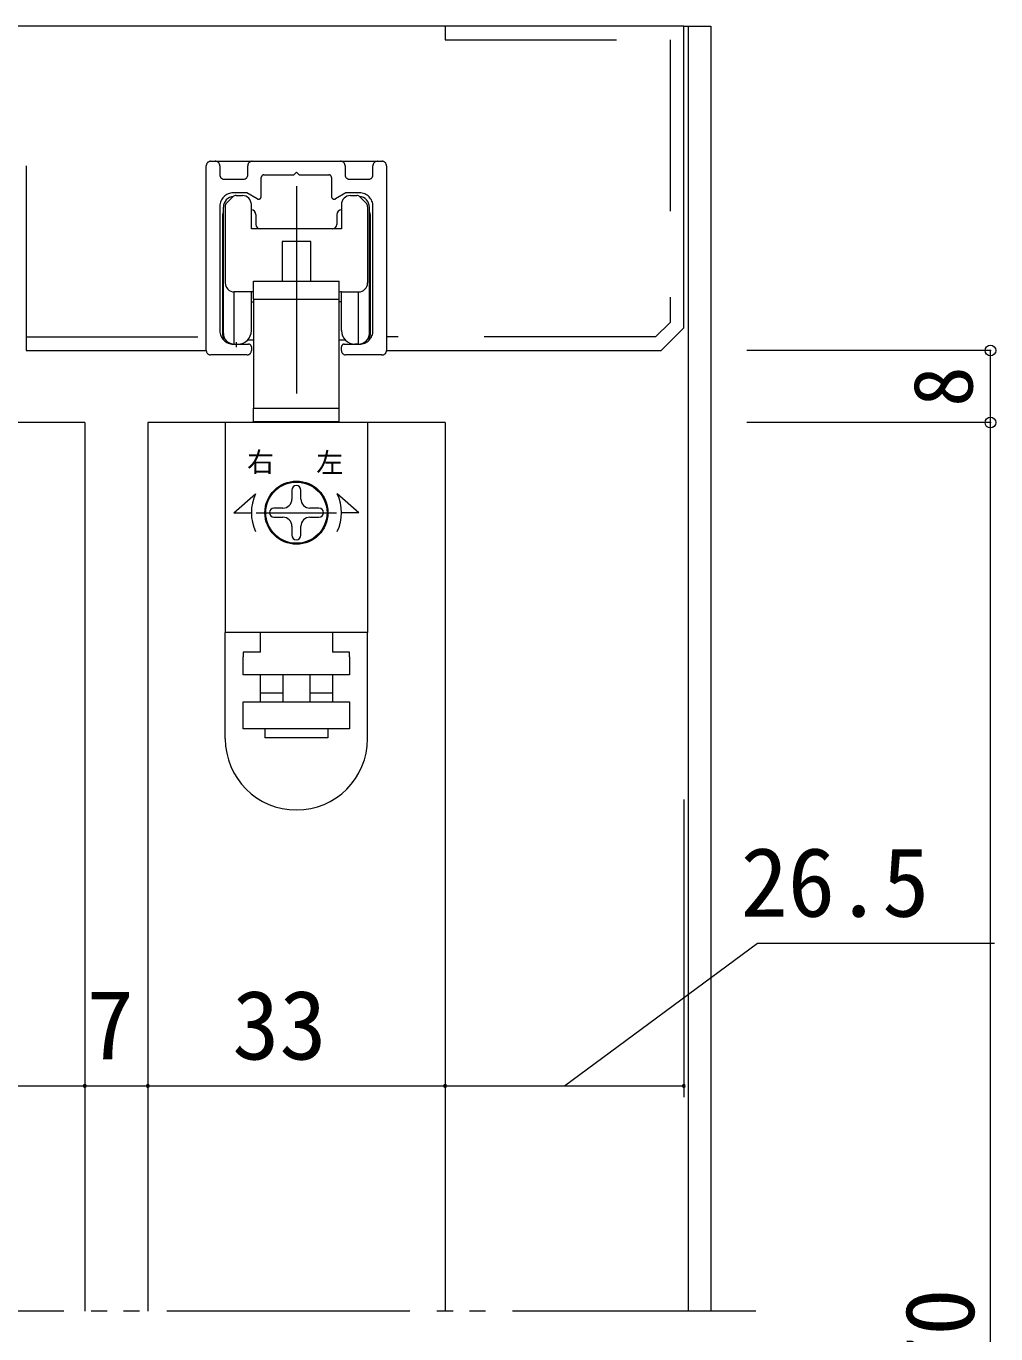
# Model space of a CAD drawing. Units: millimetres on the paper, enlarged 10 times, with parts at other scales. Extents: x -2000 to 2000, y -1385 to 1385.
# Drawn here: x -766.6 to -407.8, y 588.8 to 1072.6 of the extents above; entities that cross this region are included whole.
import ezdxf
from ezdxf.enums import TextEntityAlignment as Align

# ---------------------------------------------------------------- set-up
doc = ezdxf.new("R2010")
doc.units = ezdxf.units.MM
doc.header["$LTSCALE"] = 10
doc.header["$PDMODE"] = 32
doc.header["$PDSIZE"] = 4
for name, pattern in [('DOUBLE_CHAIN2', [12.8, 9, -1, 0.6, -0.6, 0.6, -1]), ('USER2', [9.525, 6.35, -3.175]), ('USER3', [31.75, 15.875, -3.175, 3.175, -3.175, 3.175, -3.175]), ('USER4', [50.8, 31.75, -6.35, 6.35, -6.35])]:
    doc.linetypes.add(name, pattern=pattern)
doc.layers.add('2-0_18', color=7, linetype='Continuous', lineweight=18)
doc.layers.add('3-0', color=7, linetype='Continuous', lineweight=20)
doc.styles.add('ＭＳ ゴシック', font='')
doc.styles.get('ＭＳ ゴシック').set_extended_font_data('MS Gothic')

msp = doc.modelspace()

# ---------------------------------------------------------------- linework, layer by layer
at = {"layer": '2-0_18', "lineweight": 20}
for p, q in [((-523.27, 1072.6), (-513.27, 1072.6)), ((-521.6, 1072.6), (-521.6, 597.12)), ((-513.27, 1072.6), (-513.27, 597.12)), ((-766.6, 1020.94), (-766.6, 952.6)), ((-699.93, 952.6), (-699.93, 1020.94)), ((-698.27, 1022.6), (-636.6, 1022.6)), ((-633.27, 1020.94), (-633.27, 952.6)), ((-690.09, 1009.45), (-692.45, 1007.09)), ((-688.91, 1009.94), (-686.6, 1009.94)), ((-683.27, 997.6), (-683.27, 1006.6)), ((-649.93, 1006.6), (-649.93, 997.6)), ((-646.6, 1009.94), (-644.29, 1009.94)), ((-643.11, 1009.45), (-640.76, 1007.09)), ((-693.93, 1002.93), (-693.93, 958.27)), ((-692.93, 1005.91), (-692.93, 977.6)), ((-681.6, 1002.93), (-681.6, 999.27)), ((-651.6, 1002.94), (-651.6, 999.27)), ((-640.27, 1005.91), (-640.27, 977.6)), ((-639.27, 1002.94), (-639.27, 958.27)), ((-649.93, 997.6), (-683.27, 997.6)), ((-671.93, 992.94), (-671.93, 978.28)), ((-661.27, 992.94), (-671.93, 992.94)), ((-661.27, 978.28), (-661.27, 992.94)), ((-650.74, 971.6), (-650.74, 978.28)), ((-683.27, 974.27), (-689.6, 974.27)), ((-649.93, 974.27), (-643.6, 974.27)), ((-682.46, 971.6), (-650.74, 971.6)), ((-682.46, 971.6), (-682.46, 931.27)), ((-650.74, 931.27), (-650.74, 971.6)), ((-531.6, 952.6), (-523.27, 960.94)), ((-684.54, 956.6), (-682.46, 956.6)), ((-650.74, 956.6), (-648.66, 956.6)), ((-766.6, 952.6), (-699.93, 952.6)), ((-633.27, 952.6), (-531.6, 952.6)), ((-650.74, 926.27), (-650.74, 931.27)), ((-744.93, 925.94), (-854.93, 925.94)), ((-744.93, 925.94), (-744.93, 597.12)), ((-721.6, 925.94), (-721.6, 597.12)), ((-611.6, 925.94), (-721.6, 925.94)), ((-682.46, 926.27), (-650.74, 926.27)), ((-679.91, 926.27), (-679.91, 925.94)), ((-653.24, 925.94), (-653.24, 926.27)), ((-611.6, 925.94), (-611.6, 727.43)), ((-611.6, 925.94), (-611.6, 597.12)), ((-692.93, 808.94), (-692.93, 848.27)), ((-640.27, 808.94), (-640.27, 848.27))]:
    msp.add_line(p, q, dxfattribs=at)
at = {"layer": '2-0_18', "color": 6, "linetype": 'USER3'}
for p, q in [((-698.27, 1022.6), (-696.6, 1022.6)), ((-694.93, 1020.94), (-694.93, 1017.6)), ((-684.6, 1017.6), (-684.6, 1020.94)), ((-648.6, 1020.94), (-648.6, 1017.6)), ((-638.27, 1017.6), (-638.27, 1020.94)), ((-636.6, 1022.6), (-634.93, 1022.6)), ((-679.6, 1009.59), (-679.6, 1016.6)), ((-653.6, 1016.6), (-653.6, 1009.59)), ((-693.27, 1015.94), (-686.27, 1015.94)), ((-646.93, 1015.94), (-639.93, 1015.94)), ((-694.93, 1005.94), (-694.93, 959.94)), ((-638.27, 959.94), (-638.27, 1005.94)), ((-689.93, 954.94), (-684.27, 954.94)), ((-683.27, 953.94), (-683.27, 952.6)), ((-649.93, 952.6), (-649.93, 953.94)), ((-648.93, 954.94), (-643.27, 954.94)), ((-684.93, 950.94), (-698.27, 950.94)), ((-634.93, 950.94), (-648.27, 950.94))]:
    msp.add_line(p, q, dxfattribs=at)
at = {"layer": '2-0_18', "color": 3, "linetype": 'USER4'}
msp.add_line((-666.6, 1013.34), (-666.6, 936.67), dxfattribs=at)
at = {"layer": '2-0_18'}
for p, q in [((-693.6, 958.94), (-693.6, 1005.6)), ((-639.6, 958.94), (-639.6, 1005.6)), ((-689.62, 954.94), (-689.6, 974.27)), ((-683.27, 959.94), (-683.27, 974.27)), ((-649.93, 959.94), (-649.93, 974.27)), ((-643.59, 954.94), (-643.6, 974.27)), ((-683.27, 970.6), (-682.46, 970.6)), ((-649.93, 970.6), (-650.74, 970.6)), ((-689.6, 954.94), (-688.27, 954.94)), ((-643.6, 954.94), (-644.93, 954.94)), ((-692.93, 925.94), (-692.93, 848.27)), ((-640.27, 925.94), (-692.93, 925.94)), ((-640.27, 925.94), (-640.27, 848.27)), ((-668.27, 900.94), (-668.27, 897.6)), ((-664.93, 897.6), (-664.93, 900.94)), ((-689.7, 892.6), (-681.73, 899.6)), ((-643.51, 892.6), (-651.48, 899.6)), ((-689.7, 892.6), (-683.27, 892.6)), ((-681.49, 892.6), (-651.71, 892.6)), ((-671.6, 894.27), (-674.93, 894.27)), ((-674.93, 890.94), (-671.6, 890.94)), ((-658.27, 894.27), (-661.6, 894.27)), ((-661.6, 890.94), (-658.27, 890.94)), ((-643.51, 892.6), (-649.93, 892.6)), ((-668.27, 887.6), (-668.27, 884.27)), ((-664.93, 884.27), (-664.93, 887.6)), ((-640.27, 848.27), (-692.93, 848.27)), ((-679.93, 840.94), (-679.93, 848.27)), ((-653.27, 848.27), (-653.27, 840.94)), ((-679.93, 840.94), (-686.27, 840.94)), ((-686.27, 840.94), (-686.27, 839.27)), ((-646.93, 840.94), (-653.27, 840.94)), ((-646.93, 839.27), (-646.93, 840.94)), ((-646.93, 839.27), (-646.93, 832.6)), ((-679.93, 825.94), (-679.93, 832.6)), ((-671.6, 832.6), (-671.6, 822.6)), ((-661.6, 832.6), (-661.6, 822.6)), ((-653.27, 832.6), (-653.27, 825.94)), ((-686.27, 812.6), (-686.27, 822.6)), ((-686.27, 822.6), (-646.93, 822.6)), ((-679.93, 825.94), (-671.6, 825.94)), ((-679.93, 822.6), (-679.93, 825.94)), ((-678.27, 812.6), (-678.27, 809.27))]:
    msp.add_line(p, q, dxfattribs=at)
at = {"layer": '2-0_18', "linetype": 'USER2', "lineweight": 20}
for p, q in [((-766.6, 957.6), (-699.93, 957.6)), ((-533.67, 957.6), (-633.27, 957.6))]:
    msp.add_line(p, q, dxfattribs=at)
at = {"layer": '2-0_18', "color": 2}
msp.add_line((-688.95, 955.74), (-688.95, 953.8), dxfattribs=at)
at = {"layer": '2-0_18', "color": 4, "lineweight": 9}
for p, q in [((-409.79, 952.6), (-499.93, 952.6)), ((-409.79, 925.94), (-499.93, 925.94)), ((-523.27, 786.42), (-523.27, 676.34)), ((-744.93, 762.06), (-744.93, 676.34)), ((-744.93, 762.06), (-744.93, 676.34)), ((-721.6, 762.06), (-721.6, 676.34)), ((-721.6, 762.06), (-721.6, 676.34)), ((-611.6, 762.06), (-611.6, 676.34)), ((-854.93, 680.5), (-744.93, 680.5)), ((-744.93, 680.5), (-721.6, 680.5)), ((-721.6, 680.5), (-611.6, 680.5)), ((-611.6, 680.5), (-523.27, 680.5))]:
    msp.add_line(p, q, dxfattribs=at)
at = {"layer": '2-0_18', "lineweight": 20}
for points in [[(-523.27, 960.94), (-523.27, 1072.6), (-1076.6, 1072.6), (-1076.6, 960.94), (-1068.27, 952.6)], [(-682.46, 971.6), (-682.46, 978.28), (-650.74, 978.28)], [(-682.46, 926.27), (-682.46, 931.27), (-650.74, 931.27)]]:
    msp.add_lwpolyline(points, dxfattribs=at)
at = {"layer": '2-0_18', "linetype": 'USER2', "lineweight": 20}
msp.add_lwpolyline([(-611.6, 1072.6), (-611.6, 1067.6), (-528.27, 1067.6), (-528.27, 963.01), (-533.67, 957.6)], dxfattribs=at)
at = {"layer": '2-0_18', "color": 6, "linetype": 'USER3'}
for points in [[(-682.93, 1022.6), (-666.6, 1022.6), (-650.27, 1022.6)], [(-678.6, 1017.6), (-667.6, 1017.6), (-666.6, 1018.6), (-665.6, 1017.6), (-654.6, 1017.6)], [(-681.1, 1008.72), (-684.93, 1010.94), (-689.93, 1010.94)], [(-643.27, 1010.94), (-648.27, 1010.94), (-652.1, 1008.72)]]:
    msp.add_lwpolyline(points, dxfattribs=at)
at = {"layer": '2-0_18', "color": 4, "lineweight": 9}
for points in [[(-409.79, 162.12), (-409.79, 925.94), (-409.79, 952.6)], [(-567.43, 680.5), (-495.96, 733.33), (-408.24, 733.33)]]:
    msp.add_lwpolyline(points, dxfattribs=at)
at = {"layer": '2-0_18'}
for points in [[(-646.93, 832.6), (-686.27, 832.6), (-686.27, 839.27)], [(-646.93, 822.6), (-646.93, 812.6), (-686.27, 812.6)], [(-661.6, 825.94), (-653.27, 825.94), (-653.27, 822.6)], [(-654.93, 812.6), (-654.93, 809.27), (-678.27, 809.27)]]:
    msp.add_lwpolyline(points, dxfattribs=at)
for radius in [11.67, 11.33]:
    msp.add_circle((-666.6, 892.6), radius, dxfattribs=at)
at = {"layer": '2-0_18', "color": 6, "linetype": 'USER3'}
for centre, radius, start, end in [((-698.27, 1020.94), 1.67, 90, 180), ((-696.6, 1020.94), 1.67, 360, 90), ((-682.93, 1020.94), 1.67, 90, 180), ((-650.27, 1020.94), 1.67, 360, 90), ((-636.6, 1020.94), 1.67, 90, 180), ((-634.93, 1020.94), 1.67, 360, 90), ((-693.27, 1017.6), 1.67, 180, 270), ((-686.27, 1017.6), 1.67, 270, 0), ((-678.6, 1016.6), 1, 90, 180), ((-654.6, 1016.6), 1, 0, 90), ((-646.93, 1017.6), 1.67, 180, 270), ((-639.93, 1017.6), 1.67, 270, 0), ((-689.93, 1005.94), 5, 90, 180), ((-680.6, 1009.59), 1, 240, 0), ((-652.6, 1009.59), 1, 180, 300), ((-643.27, 1005.94), 5, 0, 90), ((-689.93, 959.94), 5, 180, 270), ((-643.27, 959.94), 5, 270, 0), ((-684.27, 953.94), 1, 360, 90), ((-648.93, 953.94), 1, 90, 180), ((-698.27, 952.6), 1.67, 180, 270), ((-684.93, 952.6), 1.67, 270, 0), ((-648.27, 952.6), 1.67, 180, 270), ((-634.93, 952.6), 1.67, 270, 0)]:
    msp.add_arc(centre, radius, start, end, dxfattribs=at)
at = {"layer": '2-0_18'}
for centre, radius, start, end in [((-689.6, 1005.6), 4, 94.6484, 180), ((-643.6, 1005.6), 4, 0, 85.3516), ((-689.6, 958.94), 4, 180, 270), ((-688.27, 959.94), 5, 270, 0), ((-644.93, 959.94), 5, 180, 270), ((-643.6, 958.94), 4, 270, 0), ((-666.6, 900.94), 1.67, 90, 180), ((-666.6, 900.94), 1.67, 0, 90), ((-666.6, 892.6), 16.67, 155.1654, 204.8346), ((-671.6, 897.6), 3.33, 270, 0), ((-661.6, 897.6), 3.33, 180, 270), ((-666.6, 892.6), 16.67, 335.1654, 24.8346), ((-674.93, 892.6), 1.67, 90, 180), ((-674.93, 892.6), 1.67, 180, 270), ((-671.6, 887.6), 3.33, 0, 90), ((-661.6, 887.6), 3.33, 90, 180), ((-658.27, 892.6), 1.67, 0, 90), ((-658.27, 892.6), 1.67, 270, 0), ((-666.6, 884.27), 1.67, 180, 270), ((-666.6, 884.27), 1.67, 270, 0)]:
    msp.add_arc(centre, radius, start, end, dxfattribs=at)
at = {"layer": '2-0_18', "lineweight": 20}
for centre, radius, start, end in [((-691.27, 1005.91), 1.67, 135, 180), ((-688.91, 1008.27), 1.67, 90, 135), ((-686.6, 1006.6), 3.33, 360, 90), ((-646.6, 1006.6), 3.33, 90, 180), ((-644.29, 1008.27), 1.67, 45, 90), ((-641.93, 1005.91), 1.67, 0, 45), ((-692.27, 1002.93), 1.67, 143.1095, 180), ((-683.27, 1002.93), 1.67, 360, 90), ((-649.93, 1002.94), 1.67, 90, 180), ((-640.94, 1002.94), 1.67, 0, 36.788), ((-679.94, 999.27), 1.67, 180, 270), ((-653.27, 999.27), 1.67, 270, 0), ((-689.6, 977.6), 3.33, 180, 270), ((-643.6, 977.6), 3.33, 270, 360), ((-683.27, 970.94), 3.33, 75.9504, 90), ((-649.93, 970.94), 3.33, 90, 104.0179), ((-692.27, 958.27), 1.67, 180, 245.9018), ((-640.94, 958.27), 1.67, 294.1934, 360), ((-666.6, 808.94), 26.33, 180, 0)]:
    msp.add_arc(centre, radius, start, end, dxfattribs=at)
at = {"layer": '2-0_18', "color": 4, "lineweight": 9}
for centre, start, end in [((-744.93, 680.5), 0, 180), ((-744.93, 680.5), 0, 180), ((-744.93, 680.5), 180, 0), ((-744.93, 680.5), 180, 0), ((-721.6, 680.5), 0, 180), ((-721.6, 680.5), 0, 180), ((-721.6, 680.5), 180, 0), ((-721.6, 680.5), 180, 0), ((-611.6, 680.5), 0, 180), ((-611.6, 680.5), 0, 180), ((-611.6, 680.5), 180, 0), ((-611.6, 680.5), 180, 0), ((-523.27, 680.5), 0, 180), ((-523.27, 680.5), 180, 0)]:
    msp.add_arc(centre, 0.521, start, end, dxfattribs=at)
at = {"layer": '2-0_18', "color": 4}
for p in [(-409.79, 952.6), (-409.79, 925.94)]:
    msp.add_point(p, dxfattribs=at)
at = {"layer": '3-0', "linetype": 'DOUBLE_CHAIN2'}
msp.add_line((-496.6, 597.12), (-1103.27, 597.12), dxfattribs=at)

# ---------------------------------------------------------------- texts
at = {"layer": '2-0_18', "style": 'ＭＳ ゴシック'}
for s, height, p in [('8', 21.99, (-409.79, 931.77)), ('DH:1,970', 25.66, (-408.13, 465.92))]:
    msp.add_text(s, height=height, rotation=90, dxfattribs=at).set_placement(p, align=Align.BOTTOM_LEFT)
for s, height, p in [('右', 7.33, (-684.84, 905.47)), ('左', 7.33, (-659.24, 905.27)), ('26.5', 25.66, (-502.21, 735.41)), ('7', 25.66, (-744.24, 682.59)), ('33', 25.66, (-690.32, 682.59))]:
    msp.add_text(s, height=height, dxfattribs=at).set_placement(p, align=Align.BOTTOM_LEFT)

doc.saveas('drawing.dxf')
